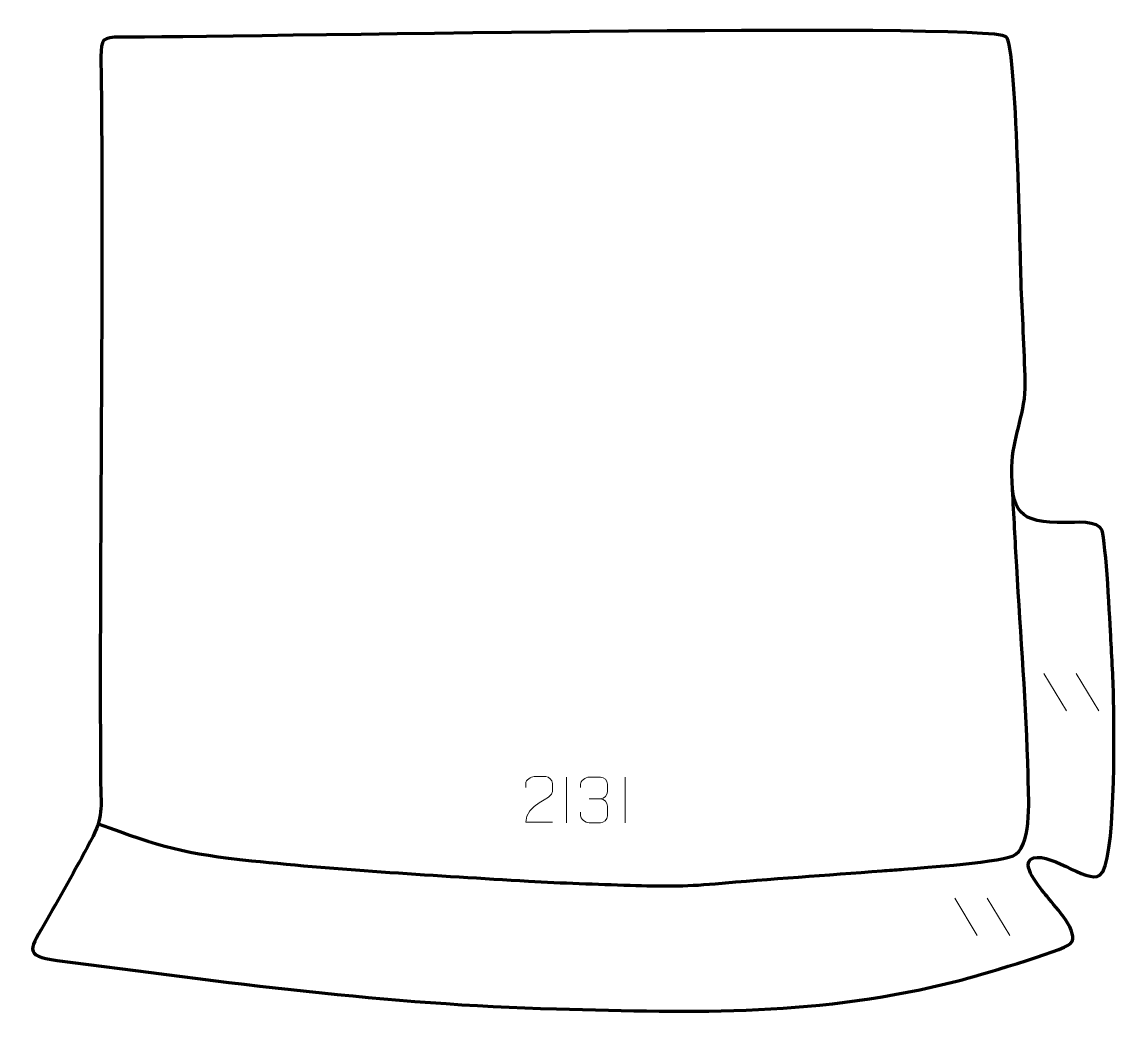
# Model space of a CAD drawing. Header units: millimetres. Extents: x -602 to -4, y -34 to 509.
import ezdxf

# ---------------------------------------------------------------- set-up
doc = ezdxf.new("R2010")
doc.units = ezdxf.units.MM
doc.header["$MEASUREMENT"] = 0
doc.layers.add('layer 2', color=7, linetype='Continuous')
doc.layers.add('layer 3', color=7, linetype='Continuous')

msp = doc.modelspace()

# ---------------------------------------------------------------- linework, layer by layer
at = {"layer": 'layer 2', "color": 142, "lineweight": 158}
msp.add_open_spline([(-559.8964, 70.8122), (-526.2491, 58.2741), (-512.2246, 54.2659), (-476.1605, 50.5728), (-476.1605, 50.5728), (-425.485, 45.3835), (-375.642, 42.4937), (-324.8501, 39.4542), (-324.8501, 39.4542), (-306.699, 38.3692), (-287.5352, 37.7628), (-269.3142, 37.1571), (-269.3142, 37.1571), (-252.4947, 36.598), (-239.7691, 36.5081), (-222.9012, 37.9869), (-222.9012, 37.9869), (-192.5108, 40.6514), (-162.0726, 42.7678), (-131.6512, 45.0511), (-131.6512, 45.0511), (-131.6512, 45.0511), (-130.1557, 45.1634), (-130.1557, 45.1634), (-130.1557, 45.1634), (-126.6663, 45.4252), (-123.1768, 45.6872), (-119.6873, 45.949), (-119.6873, 45.949), (-109.5485, 46.9127), (-64.1444, 49.6851), (-58.5867, 54.0824), (-58.5867, 54.0824), (-49.6642, 61.1419), (-51.7274, 86.705), (-51.9399, 97.6138), (-51.9399, 97.6138), (-52.7201, 135.237), (-56.0674, 173.791), (-58.1453, 211.5044), (-58.1453, 211.5044), (-58.9144, 225.4628), (-59.6831, 239.4211), (-60.4482, 253.3797), (-60.4482, 253.3797), (-60.4482, 253.3797), (-60.5302, 254.8752), (-60.5302, 254.8752)], degree=3, knots=[0, 0, 0, 0, 0.07692308, 0.07692308, 0.07692308, 0.07692308, 0.15384615, 0.15384615, 0.15384615, 0.15384615, 0.23076923, 0.23076923, 0.23076923, 0.23076923, 0.30769231, 0.30769231, 0.30769231, 0.30769231, 0.38461538, 0.38461538, 0.38461538, 0.38461538, 0.46153846, 0.46153846, 0.46153846, 0.46153846, 0.53846154, 0.53846154, 0.53846154, 0.53846154, 0.61538462, 0.61538462, 0.61538462, 0.61538462, 0.69230769, 0.69230769, 0.69230769, 0.69230769, 0.76923077, 0.76923077, 0.76923077, 0.76923077, 0.84615385, 0.84615385, 0.84615385, 0.84615385, 1, 1, 1, 1], dxfattribs=at)
at = {"layer": 'layer 3', "color": 242, "lineweight": 158}
msp.add_open_spline([(-55.6397, 363.887), (-54.9277, 345.72), (-53.7053, 326.8027), (-53.4839, 308.716), (-53.4839, 308.716), (-54.1503, 293.2485), (-60.4152, 281.5091), (-60.8071, 265.9035), (-60.8071, 265.9035), (-61.1365, 241.1844), (-57.3355, 235.1584), (-31.4092, 235.3595), (-31.4092, 235.3595), (-26.7674, 235.3955), (-13.4, 236.769), (-11.5432, 231.0696), (-11.5432, 231.0696), (-9.353, 224.347), (-7.1187, 180.5147), (-6.6429, 171.3263), (-6.6429, 171.3263), (-6.0211, 159.3174), (-5.2697, 146.65), (-5.1649, 134.64), (-5.1649, 134.64), (-5.0598, 120.8426), (-3.8419, 48.7862), (-12.6659, 42.6169), (-12.6659, 42.6169), (-19.7115, 37.6909), (-42.371, 57.3629), (-50.5604, 51.2226), (-50.5604, 51.2226), (-55.7905, 47.3012), (-43.7688, 33.8328), (-40.9342, 30.2639), (-40.9342, 30.2639), (-37.2577, 25.6351), (-23.108, 10.8024), (-28.773, 5.2631), (-28.773, 5.2631), (-32.823, 1.303), (-81.2734, -12.7563), (-90.1159, -15.0314), (-90.1159, -15.0314), (-165.1794, -34.3436), (-232.9996, -32.4755), (-309.5473, -30.4339), (-309.5473, -30.4339), (-402.1456, -27.9589), (-490.6671, -15.8394), (-582.2944, -3.9017), (-582.2944, -3.9017), (-601.5965, -1.3869), (-596.819, 2.7631), (-588.2644, 17.7882), (-588.2644, 17.7882), (-579.5913, 33.021), (-570.7854, 48.5173), (-562.7253, 64.0702), (-562.7253, 64.0702), (-556.7706, 75.6077), (-558.5595, 82.0419), (-558.6298, 94.487), (-558.6298, 94.487), (-559.374, 226.2812), (-556.8817, 358.3781), (-558.3908, 490.0316), (-558.3908, 490.0316), (-558.4996, 499.5139), (-557.4489, 500.7344), (-547.8841, 500.6548), (-547.8841, 500.6548), (-499.8915, 500.2557), (-73.3829, 509.0062), (-63.8319, 500.8678), (-63.8319, 500.8678), (-58.154, 496.0296), (-56.2102, 378.6216), (-55.6397, 363.887)], degree=3, knots=[0, 0, 0, 0, 0.04761905, 0.04761905, 0.04761905, 0.04761905, 0.0952381, 0.0952381, 0.0952381, 0.0952381, 0.14285714, 0.14285714, 0.14285714, 0.14285714, 0.19047619, 0.19047619, 0.19047619, 0.19047619, 0.23809524, 0.23809524, 0.23809524, 0.23809524, 0.28571429, 0.28571429, 0.28571429, 0.28571429, 0.33333333, 0.33333333, 0.33333333, 0.33333333, 0.38095238, 0.38095238, 0.38095238, 0.38095238, 0.42857143, 0.42857143, 0.42857143, 0.42857143, 0.47619048, 0.47619048, 0.47619048, 0.47619048, 0.52380952, 0.52380952, 0.52380952, 0.52380952, 0.57142857, 0.57142857, 0.57142857, 0.57142857, 0.61904762, 0.61904762, 0.61904762, 0.61904762, 0.66666667, 0.66666667, 0.66666667, 0.66666667, 0.71428571, 0.71428571, 0.71428571, 0.71428571, 0.76190476, 0.76190476, 0.76190476, 0.76190476, 0.80952381, 0.80952381, 0.80952381, 0.80952381, 0.85714286, 0.85714286, 0.85714286, 0.85714286, 0.9047619, 0.9047619, 0.9047619, 0.9047619, 1, 1, 1, 1], dxfattribs=at)
at = {"layer": 'layer 3', "color": 250, "lineweight": 9}
for points in [[(-43.3485, 152.9519), (-43.3485, 152.9519), (-30.9842, 132.4076), (-30.9842, 132.4076)], [(-25.6186, 152.9519), (-25.6186, 152.9519), (-13.2543, 132.4076), (-13.2543, 132.4076)], [(-304.068, 96.2551), (-304.068, 96.2551), (-304.068, 71.281), (-304.068, 71.281)], [(-272.068, 96.2551), (-272.068, 96.2551), (-272.068, 71.281), (-272.068, 71.281)], [(-291.7229, 84.3153), (-291.7229, 84.3153), (-285.5265, 84.3153), (-285.5265, 84.3153)], [(-92.0319, 30.1775), (-92.0319, 30.1775), (-79.6676, 9.6332), (-79.6676, 9.6332)], [(-74.302, 30.1775), (-74.302, 30.1775), (-61.9377, 9.6332), (-61.9377, 9.6332)]]:
    msp.add_open_spline(points, degree=3, dxfattribs=at)
for points, knots in [([(-311.6473, 71.578), (-316.5617, 71.5783), (-321.4761, 71.5783), (-326.3902, 71.578), (-326.3902, 71.578), (-326.3902, 81.5103), (-311.7392, 84.1515), (-311.6473, 88.4618), (-311.6473, 88.4618), (-311.6476, 89.8859), (-311.6476, 91.3096), (-311.6473, 92.7329), (-311.6473, 92.7329), (-311.6642, 94.81), (-313.787, 96.5348), (-315.458, 96.5521), (-315.458, 96.5521), (-317.5312, 96.5517), (-319.6041, 96.5517), (-321.6765, 96.5521), (-321.6765, 96.5521), (-323.4986, 96.5686), (-326.3233, 94.7765), (-326.3902, 92.6829), (-326.3902, 92.6829), (-326.3902, 92.6829), (-326.3902, 90.6281), (-326.3902, 90.6281)], [0, 0, 0, 0, 0.125, 0.125, 0.125, 0.125, 0.25, 0.25, 0.25, 0.25, 0.375, 0.375, 0.375, 0.375, 0.5, 0.5, 0.5, 0.5, 0.625, 0.625, 0.625, 0.625, 0.75, 0.75, 0.75, 0.75, 1, 1, 1, 1]), ([(-296.4326, 90.5605), (-296.4326, 90.5605), (-296.4326, 92.4177), (-296.4326, 92.4177), (-296.4326, 92.4177), (-296.4469, 94.1596), (-293.7824, 96.2777), (-291.7233, 96.255), (-291.7233, 96.255), (-289.6592, 96.255), (-287.5952, 96.255), (-285.5315, 96.255), (-285.5315, 96.255), (-283.337, 96.2638), (-281.7387, 94.417), (-281.6943, 92.5049), (-281.6943, 92.5049), (-281.6947, 91.0698), (-281.6947, 89.6347), (-281.6943, 88.1992), (-281.6943, 88.1992), (-281.7429, 86.5457), (-283.3455, 84.3157), (-285.5438, 84.3257), (-285.5438, 84.3257), (-283.3401, 84.3145), (-281.7321, 82.5113), (-281.6781, 80.4518), (-281.6781, 80.4518), (-281.6785, 78.6671), (-281.6785, 76.8824), (-281.6781, 75.0973), (-281.6781, 75.0973), (-281.668, 73.0359), (-283.7229, 71.2728), (-285.5438, 71.2809), (-285.5438, 71.2809), (-287.6091, 71.2812), (-289.6743, 71.2812), (-291.7399, 71.2809), (-291.7399, 71.2809), (-293.9085, 71.2924), (-296.4395, 73.6926), (-296.4581, 75.1544), (-296.4581, 75.1544), (-296.4581, 75.1544), (-296.4581, 77.063), (-296.4581, 77.063)], [0, 0, 0, 0, 0.07692308, 0.07692308, 0.07692308, 0.07692308, 0.15384615, 0.15384615, 0.15384615, 0.15384615, 0.23076923, 0.23076923, 0.23076923, 0.23076923, 0.30769231, 0.30769231, 0.30769231, 0.30769231, 0.38461538, 0.38461538, 0.38461538, 0.38461538, 0.46153846, 0.46153846, 0.46153846, 0.46153846, 0.53846154, 0.53846154, 0.53846154, 0.53846154, 0.61538462, 0.61538462, 0.61538462, 0.61538462, 0.69230769, 0.69230769, 0.69230769, 0.69230769, 0.76923077, 0.76923077, 0.76923077, 0.76923077, 0.84615385, 0.84615385, 0.84615385, 0.84615385, 1, 1, 1, 1])]:
    msp.add_open_spline(points, degree=3, knots=knots, dxfattribs=at)

doc.saveas('drawing.dxf')
